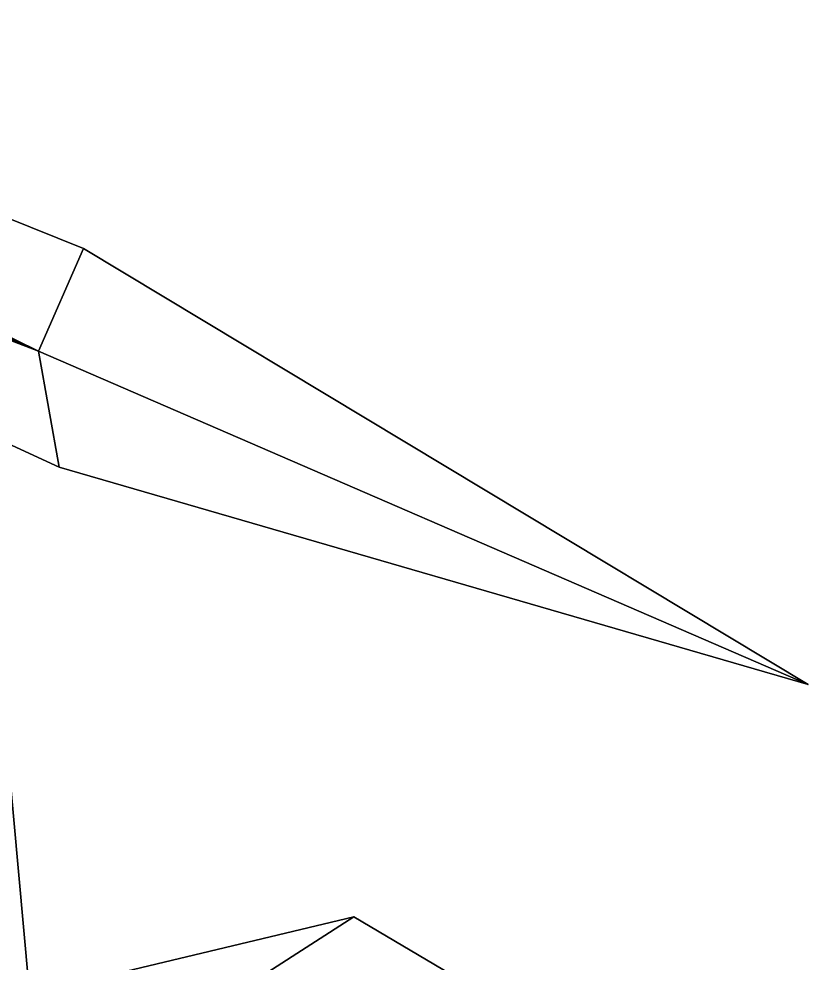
# Model space of a CAD drawing. Header units: metres. Extents: x -488 to 282, y -579 to 399.
# Drawn here: x 183.69 to 222.8, y -205.28 to -158.48 of the extents above; entities that cross this region are included whole.
import ezdxf

# ---------------------------------------------------------------- set-up
doc = ezdxf.new("R2010")
doc.units = ezdxf.units.M

msp = doc.modelspace()

# ---------------------------------------------------------------- linework, layer by layer
at = {"layer": 'coreopsi_1Petal1', "color": 3}
for points in [[(184.1603, -206.223, 363.1697), (183.1903, -195.4395, 369.9106), (180.6015, -206.5648, 365.2202)], [(184.1603, -206.223, 363.1697), (180.6015, -206.5648, 365.2202), (183.1903, -195.4395, 369.9106)], [(189.8614, -209.6996, 360.8582), (200.2812, -202.9815, 361.8408), (186.736, -206.2308, 361.7418)], [(189.8614, -209.6996, 360.8582), (186.736, -206.2308, 361.7418), (200.2812, -202.9815, 361.8408)], [(205.5115, -206.07, 359.2199), (200.2812, -202.9815, 361.8408), (189.8614, -209.6996, 360.8582)], [(205.5115, -206.07, 359.2199), (189.8614, -209.6996, 360.8582), (200.2812, -202.9815, 361.8408)]]:
    msp.add_3dface(points, dxfattribs=at)
at = {"layer": 'coreopsi_Leaf', "color": 3}
for points in [[(117.9559, -142.0999, 270.9321), (184.6524, -174.9418, 316.7508), (117.3762, -145.5821, 269.271)], [(117.9559, -142.0999, 270.9321), (117.3762, -145.5821, 269.271), (184.6524, -174.9418, 316.7508)], [(117.9559, -142.0999, 270.9321), (186.8837, -169.8564, 318.1893), (184.6524, -174.9418, 316.7508)], [(117.9559, -142.0999, 270.9321), (184.6524, -174.9418, 316.7508), (186.8837, -169.8564, 318.1893)], [(117.3762, -145.5821, 269.271), (184.6524, -174.9418, 316.7508), (116.4614, -148.7844, 267.1401)], [(117.3762, -145.5821, 269.271), (116.4614, -148.7844, 267.1401), (184.6524, -174.9418, 316.7508)], [(116.4614, -148.7844, 267.1401), (184.6524, -174.9418, 316.7508), (185.686, -180.6897, 312.5897)], [(116.4614, -148.7844, 267.1401), (185.686, -180.6897, 312.5897), (184.6524, -174.9418, 316.7508)], [(222.8031, -191.4739, 336.6074), (184.6524, -174.9418, 316.7508), (186.8837, -169.8564, 318.1893)], [(222.8031, -191.4739, 336.6074), (186.8837, -169.8564, 318.1893), (184.6524, -174.9418, 316.7508)], [(222.8031, -191.4739, 336.6074), (185.686, -180.6897, 312.5897), (184.6524, -174.9418, 316.7508)], [(222.8031, -191.4739, 336.6074), (184.6524, -174.9418, 316.7508), (185.686, -180.6897, 312.5897)], [(122.7877, -191.7892, 218.6951), (183.07, -216.8782, 272.9145), (187.4597, -218.0591, 267.7328)], [(122.7877, -191.7892, 218.6951), (187.4597, -218.0591, 267.7328), (183.07, -216.8782, 272.9145)]]:
    msp.add_3dface(points, dxfattribs=at)

doc.saveas('drawing.dxf')
